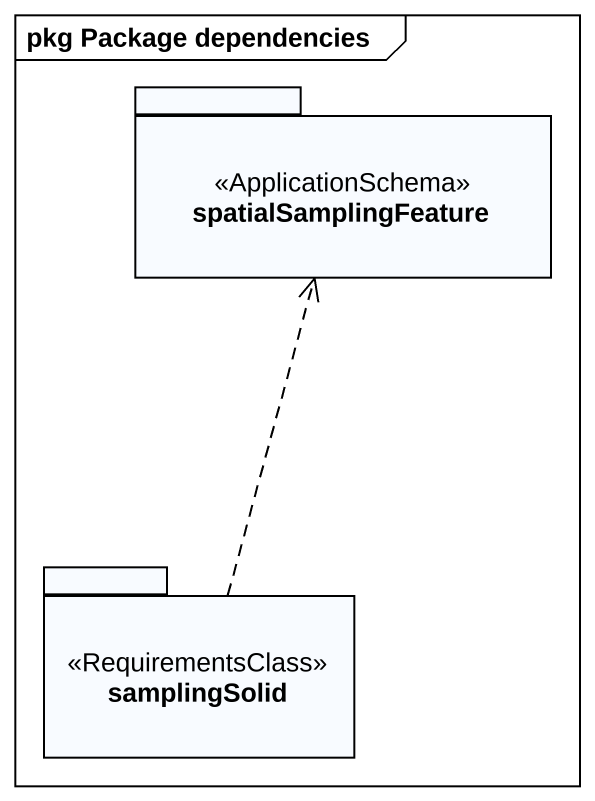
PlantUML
@startuml
mainframe pkg Package dependencies
package spatialSamplingFeature <<ApplicationSchema>> {
}
package samplingSolid <<RequirementsClass>> {
}
samplingSolid .up.> spatialSamplingFeature
@enduml
